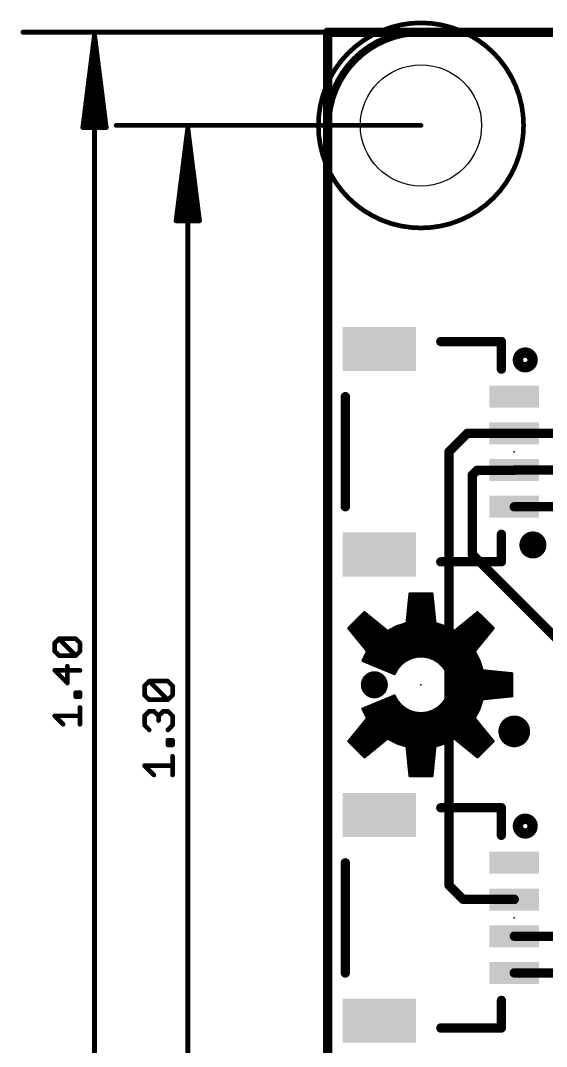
# Model space of a CAD drawing. Extents: x -32 to 75, y -23 to 37.
# Drawn here: x -8.37 to 5.96, y 7.93 to 35.88 of the extents above; entities that cross this region are included whole.
import ezdxf

# ---------------------------------------------------------------- set-up
doc = ezdxf.new("R2010")
doc.units = 0
for name, color, linetype in [('1', 12, 'CONTINUOUS'), ('16', 132, 'CONTINUOUS'), ('18', 110, 'CONTINUOUS'), ('20', 53, 'CONTINUOUS'), ('21', 41, 'CONTINUOUS'), ('22', 40, 'CONTINUOUS'), ('23', 53, 'CONTINUOUS'), ('24', 53, 'CONTINUOUS'), ('39', 12, 'CONTINUOUS'), ('47', 253, 'CONTINUOUS')]:
    doc.layers.add(name, color=color, linetype=linetype)

# ---------------------------------------------------------------- blocks, each defined once
blk = doc.blocks.new('RECT')
blk.add_solid([(-0.5, -0.5), (0.5, -0.5), (-0.5, 0.5), (0.5, 0.5)])
blk = doc.blocks.new('ROUNDV')
at = {"const_width": 0.5}
blk.add_lwpolyline([(0, -0.25, 1), (0, 0.25, 1), (0, -0.25)], format="xyb", dxfattribs=at)

msp = doc.modelspace()

# ---------------------------------------------------------------- linework, layer by layer
at = {"layer": '1', "const_width": 0.254}
for points in [[(0, 35.56), (0, 0)], [(43.18, 35.56), (0, 35.56)], [(3.802, 24.63), (3.302, 24.13)], [(5.08, 24.63), (3.802, 24.63)], [(5.08, 24.63), (6.85, 24.63)], [(3.302, 24.13), (3.302, 12.319)], [(3.937, 23.495), (4.064, 23.622)], [(3.937, 21.336), (3.937, 23.495)], [(4.064, 23.622), (5.072, 23.622)], [(5.072, 23.622), (5.08, 23.63)], [(5.08, 23.63), (7.37, 23.63)], [(5.08, 22.63), (6.58, 22.63)], [(6.604, 18.669), (3.937, 21.336)], [(3.302, 12.319), (3.683, 11.938)], [(3.683, 11.938), (5.072, 11.938)], [(5.08, 10.93), (6.231, 10.93)], [(6.755, 9.93), (5.08, 9.93)]]:
    msp.add_lwpolyline(points, dxfattribs=at)
at = {"layer": '1'}
for points, const_width in [([(0.0635, 35.56, 1), (-0.0635, 35.56)], 0.127), ([(0, 35.6235, 1), (0, 35.4965)], 0.127), ([(3.802, 24.6935, 1), (3.802, 24.5665)], 0.127), ([(3.8469, 24.5851, 1), (3.7571, 24.6749)], 0.127), ([(5.08, 24.6935, 1), (5.08, 24.5665)], 0.127), ([(5.08, 24.5665, 1), (5.08, 24.6935)], 0.127), ([(3.3655, 24.13, 1), (3.2385, 24.13)], 0.127), ([(3.2571, 24.1749, 1), (3.3469, 24.0851)], 0.127), ([(4.0005, 23.495, 1), (3.8735, 23.495)], 0.127), ([(3.8921, 23.5399, 1), (3.9819, 23.4501)], 0.127), ([(4.064, 23.6855, 1), (4.064, 23.5585)], 0.127), ([(4.1089, 23.5771, 1), (4.0191, 23.6669)], 0.127), ([(5.0271, 23.6669, 1), (5.1169, 23.5771)], 0.127), ([(5.08, 23.6935, 1), (5.08, 23.5665)], 0.127), ([(5.1249, 23.5851, 1), (5.0351, 23.6749)], 0.127), ([(5.072, 23.5585, 1), (5.072, 23.6855)], 0.127), ([(5.08, 22.6935, 1), (5.08, 22.5665)], 0.127), ([(3.9819, 21.3809, 1), (3.8921, 21.2911)], 0.127), ([(3.8735, 21.336, 1), (4.0005, 21.336)], 0.127), ([(3.3469, 12.3639, 1), (3.2571, 12.2741)], 0.127), ([(3.2385, 12.319, 1), (3.3655, 12.319)], 0.127), ([(3.683, 12.0015, 1), (3.683, 11.8745)], 0.127), ([(3.6381, 11.8931, 1), (3.7279, 11.9829)], 0.127), ([(5.08, 11.93, 0.4142), (5.072, 11.938)], 0.254), ([(5.072, 12.0015, 1), (5.072, 11.8745)], 0.127), ([(5.072, 11.8745, 1), (5.072, 12.0015)], 0.127), ([(5.0165, 11.93, 1), (5.1435, 11.93)], 0.127), ([(5.08, 10.9935, 1), (5.08, 10.8665)], 0.127), ([(5.08, 9.9935, 1), (5.08, 9.8665)], 0.127)]:
    msp.add_lwpolyline(points, format="xyb", dxfattribs=dict(at, const_width=const_width))
at = {"layer": '16', "const_width": 0.254}
for points in [[(0, 35.56), (0, 0)], [(43.18, 35.56), (0, 35.56)]]:
    msp.add_lwpolyline(points, dxfattribs=at)
at = {"layer": '16', "const_width": 0.127}
for points in [[(0.0635, 35.56, 1), (-0.0635, 35.56)], [(0, 35.6235, 1), (0, 35.4965)]]:
    msp.add_lwpolyline(points, format="xyb", dxfattribs=at)
at = {"layer": '20'}
for points, const_width in [([(2.54, 35.56, 0.4142), (0, 33.02)], 0.2032), ([(2.54, 35.6108, 1), (2.54, 35.5092)], 0.1016), ([(2.54, 35.5092, 1), (2.54, 35.6108)], 0.1016), ([(0.0508, 33.02, 1), (-0.0508, 33.02)], 0.1016), ([(-0.0508, 33.02, 1), (0.0508, 33.02)], 0.1016)]:
    msp.add_lwpolyline(points, format="xyb", dxfattribs=dict(at, const_width=const_width))
at = {"layer": '20', "const_width": 0.2032}
for points in [[(2.54, 35.56), (40.64, 35.56)], [(0, 2.54), (0, 33.02)]]:
    msp.add_lwpolyline(points, dxfattribs=at)
at = {"layer": '20'}
msp.add_circle((2.54, 33.02), 1.651, dxfattribs=at)
at = {"layer": '21', "const_width": 0.254}
for points in [[(3.08, 27.13), (4.73, 27.13)], [(4.73, 27.13), (4.73, 26.38)], [(0.48, 25.63), (0.48, 22.63)], [(4.73, 21.88), (4.73, 21.13)], [(4.73, 21.13), (3.08, 21.13)], [(3.08, 14.43), (4.73, 14.43)], [(4.73, 14.43), (4.73, 13.68)], [(0.48, 12.93), (0.48, 9.93)], [(4.73, 9.18), (4.73, 8.43)], [(4.73, 8.43), (3.08, 8.43)]]:
    msp.add_lwpolyline(points, dxfattribs=at)
at = {"layer": '21'}
for points, const_width in [([(3.08, 27.1935, 1), (3.08, 27.0665)], 0.127), ([(4.7935, 27.13, 1), (4.6665, 27.13)], 0.127), ([(4.73, 27.0665, 1), (4.73, 27.1935)], 0.127), ([(5.38, 26.4886, 1), (5.38, 26.7714, 1), (5.38, 26.4886)], 0.4), ([(4.6665, 26.38, 1), (4.7935, 26.38)], 0.127), ([(0.5435, 25.63, 1), (0.4165, 25.63)], 0.127), ([(0.4165, 22.63, 1), (0.5435, 22.63)], 0.127), ([(4.7935, 21.88, 1), (4.6665, 21.88)], 0.127), ([(3.08, 21.1935, 1), (3.08, 21.0665)], 0.127), ([(4.73, 21.0665, 1), (4.73, 21.1935)], 0.127), ([(4.6665, 21.13, 1), (4.7935, 21.13)], 0.127), ([(3.08, 14.4935, 1), (3.08, 14.3665)], 0.127), ([(4.7935, 14.43, 1), (4.6665, 14.43)], 0.127), ([(4.73, 14.3665, 1), (4.73, 14.4935)], 0.127), ([(5.38, 13.7886, 1), (5.38, 14.0714, 1), (5.38, 13.7886)], 0.4), ([(4.6665, 13.68, 1), (4.7935, 13.68)], 0.127), ([(0.5435, 12.93, 1), (0.4165, 12.93)], 0.127), ([(0.4165, 9.93, 1), (0.5435, 9.93)], 0.127), ([(4.7935, 9.18, 1), (4.6665, 9.18)], 0.127), ([(3.08, 8.4935, 1), (3.08, 8.3665)], 0.127), ([(4.6665, 8.43, 1), (4.7935, 8.43)], 0.127), ([(4.73, 8.3665, 1), (4.73, 8.4935)], 0.127)]:
    msp.add_lwpolyline(points, format="xyb", dxfattribs=dict(at, const_width=const_width))
at = {"layer": '22', "const_width": 0.0762}
for points in [[(2.1534, 19.4547), (2.2353, 20.2614)], [(2.2206, 20.1168), (2.8594, 20.1168)], [(2.2284, 20.193), (2.8516, 20.193)], [(2.2353, 20.2614), (2.8447, 20.2614)], [(2.8447, 20.2614), (2.9266, 19.4547)], [(2.1897, 19.812), (2.8903, 19.812)], [(2.1974, 19.8882), (2.8826, 19.8882)], [(2.2051, 19.9644), (2.8749, 19.9644)], [(2.2129, 20.0406), (2.8671, 20.0406)], [(0.57, 19.3192), (1.0008, 19.75)], [(0.8342, 19.5834), (1.2051, 19.5834)], [(0.9104, 19.6596), (1.1117, 19.6596)], [(0.9866, 19.7358), (1.0182, 19.7358)], [(1.0008, 19.75), (1.6292, 19.2376)], [(2.1665, 19.5834), (2.9135, 19.5834)], [(2.1742, 19.6596), (2.9058, 19.6596)], [(2.1819, 19.7358), (2.8981, 19.7358)], [(3.4508, 19.2376), (4.0792, 19.75)], [(3.8749, 19.5834), (4.2458, 19.5834)], [(3.9683, 19.6596), (4.1696, 19.6596)], [(4.0618, 19.7358), (4.0934, 19.7358)], [(4.0792, 19.75), (4.51, 19.3192)], [(1.0824, 18.6908), (0.57, 19.3192)], [(0.6031, 19.2786), (1.5789, 19.2786)], [(0.6056, 19.3548), (1.4855, 19.3548)], [(0.6818, 19.431), (1.392, 19.431)], [(0.758, 19.5072), (1.2986, 19.5072)], [(1.6292, 19.2376), (1.8823, 19.3679)], [(1.7088, 19.2786), (3.3712, 19.2786)], [(1.8568, 19.3548), (3.2232, 19.3548)], [(1.8823, 19.3679), (2.1534, 19.4547)], [(2.0793, 19.431), (3.0007, 19.431)], [(2.1587, 19.5072), (2.9213, 19.5072)], [(2.9266, 19.4547), (3.1977, 19.3679)], [(3.1977, 19.3679), (3.4508, 19.2376)], [(3.5011, 19.2786), (4.4769, 19.2786)], [(3.5945, 19.3548), (4.4744, 19.3548)], [(3.688, 19.431), (4.3982, 19.431)], [(3.7814, 19.5072), (4.322, 19.5072)], [(4.51, 19.3192), (3.9976, 18.6908)], [(0.6652, 19.2024), (4.4148, 19.2024)], [(0.7274, 19.1262), (4.3526, 19.1262)], [(0.7895, 19.05), (4.2905, 19.05)], [(0.8516, 18.9738), (4.2284, 18.9738)], [(0.9138, 18.8976), (4.1662, 18.8976)], [(0.952, 18.4378), (1.0824, 18.6908)], [(0.9759, 18.8214), (4.1041, 18.8214)], [(1.038, 18.7452), (4.042, 18.7452)], [(3.9976, 18.6908), (4.1279, 18.4377)], [(1.8182, 18.079), (0.952, 18.4378)], [(0.9533, 18.4404), (2.1229, 18.4404)], [(0.9926, 18.5166), (2.2842, 18.5166)], [(1.0319, 18.5928), (4.0481, 18.5928)], [(1.0712, 18.669), (4.0088, 18.669)], [(2.1244, 18.4415), (1.998, 18.3427)], [(2.2682, 18.5125), (2.1244, 18.4415)], [(2.4236, 18.5525), (2.2682, 18.5125)], [(2.5838, 18.56), (2.4236, 18.5525)], [(2.7422, 18.5346), (2.5838, 18.56)], [(2.8921, 18.4774), (2.7422, 18.5346)], [(2.7895, 18.5166), (4.0873, 18.5166)], [(3.0271, 18.3908), (2.8921, 18.4774)], [(2.9498, 18.4404), (4.1265, 18.4404)], [(4.1279, 18.4377), (4.2147, 18.1666)], [(1.1297, 18.3642), (2.0255, 18.3642)], [(1.3136, 18.288), (1.9518, 18.288)], [(1.4976, 18.2118), (1.89, 18.2118)], [(1.6816, 18.1356), (1.8488, 18.1356)], [(1.8945, 18.2201), (1.8182, 18.079)], [(1.998, 18.3427), (1.8945, 18.2201)], [(3.1416, 18.2784), (3.0271, 18.3908)], [(3.0542, 18.3642), (4.1515, 18.3642)], [(3.1319, 18.288), (4.1758, 18.288)], [(3.2308, 18.145), (3.1416, 18.2784)], [(3.1862, 18.2118), (4.2002, 18.2118)], [(3.2908, 17.9963), (3.2308, 18.145)], [(3.2346, 18.1356), (4.52, 18.1356)], [(4.2147, 18.1666), (5.0214, 18.0847)], [(3.2653, 18.0594), (5.0214, 18.0594)], [(3.3191, 17.8384), (3.2908, 17.9963)], [(3.2931, 17.9832), (5.0214, 17.9832)], [(3.3068, 17.907), (5.0214, 17.907)], [(5.0214, 18.0847), (5.0214, 17.4753)], [(3.2774, 17.5219), (3.3146, 17.678)], [(3.2966, 17.6022), (5.0214, 17.6022)], [(3.3146, 17.678), (3.3191, 17.8384)], [(3.3146, 17.6784), (5.0214, 17.6784)], [(3.3167, 17.7546), (5.0214, 17.7546)], [(3.3189, 17.8308), (5.0214, 17.8308)], [(0.952, 17.1222), (1.8182, 17.481)], [(1.375, 17.2974), (1.9302, 17.2974)], [(1.5589, 17.3736), (1.8756, 17.3736)], [(1.7429, 17.4498), (1.8349, 17.4498)], [(1.8182, 17.481), (1.8904, 17.3459)], [(1.8904, 17.3459), (1.9875, 17.2275)], [(3.1127, 17.2486), (3.2092, 17.3768)], [(3.1495, 17.2974), (4.184, 17.2974)], [(3.2068, 17.3736), (4.2084, 17.3736)], [(3.2092, 17.3768), (3.2774, 17.5219)], [(3.2435, 17.4498), (4.7702, 17.4498)], [(3.2784, 17.526), (5.0214, 17.526)], [(4.2147, 17.3934), (4.1279, 17.1223)], [(5.0214, 17.4753), (4.2147, 17.3934)], [(1.0824, 16.8692), (0.952, 17.1222)], [(0.9795, 17.0688), (2.2211, 17.0688)], [(1.007, 17.145), (2.0881, 17.145)], [(1.191, 17.2212), (1.9953, 17.2212)], [(1.9875, 17.2275), (2.1059, 17.1304)], [(2.1059, 17.1304), (2.241, 17.0582)], [(2.241, 17.0582), (2.3876, 17.0137)], [(2.3876, 17.0137), (2.54, 16.9987)], [(2.54, 16.9987), (2.6996, 17.0152)], [(2.6996, 17.0152), (2.8524, 17.0639)], [(2.8524, 17.0639), (2.9921, 17.1428)], [(2.8611, 17.0688), (4.1004, 17.0688)], [(2.9921, 17.1428), (3.1127, 17.2486)], [(2.9946, 17.145), (4.1352, 17.145)], [(3.0815, 17.2212), (4.1596, 17.2212)], [(4.1279, 17.1223), (3.9976, 16.8692)], [(0.57, 16.2408), (1.0824, 16.8692)], [(0.9966, 16.764), (4.0834, 16.764)], [(1.0188, 16.9926), (4.0612, 16.9926)], [(1.0581, 16.9164), (4.0219, 16.9164)], [(1.0588, 16.8402), (4.0212, 16.8402)], [(3.9976, 16.8692), (4.51, 16.2408)], [(0.7481, 16.4592), (4.3319, 16.4592)], [(0.8102, 16.5354), (4.2698, 16.5354)], [(0.8724, 16.6116), (4.2076, 16.6116)], [(0.9345, 16.6878), (4.1455, 16.6878)], [(1.0008, 15.81), (0.57, 16.2408)], [(0.5802, 16.2306), (1.5166, 16.2306)], [(0.6238, 16.3068), (1.6101, 16.3068)], [(0.686, 16.383), (4.394, 16.383)], [(1.6292, 16.3224), (1.0008, 15.81)], [(1.8823, 16.1921), (1.6292, 16.3224)], [(1.6595, 16.3068), (3.4205, 16.3068)], [(1.8075, 16.2306), (3.2725, 16.2306)], [(2.1534, 16.1053), (1.8823, 16.1921)], [(3.1977, 16.1921), (2.9266, 16.1053)], [(3.4508, 16.3224), (3.1977, 16.1921)], [(4.0792, 15.81), (3.4508, 16.3224)], [(3.4699, 16.3068), (4.4562, 16.3068)], [(3.5634, 16.2306), (4.4998, 16.2306)], [(4.51, 16.2408), (4.0792, 15.81)], [(0.6564, 16.1544), (1.4232, 16.1544)], [(0.7326, 16.0782), (1.3297, 16.0782)], [(0.8088, 16.002), (1.2363, 16.002)], [(0.885, 15.9258), (1.1428, 15.9258)], [(2, 16.1544), (3.08, 16.1544)], [(2.2353, 15.2986), (2.1534, 16.1053)], [(2.1562, 16.0782), (2.9239, 16.0782)], [(2.1639, 16.002), (2.9161, 16.002)], [(2.1716, 15.9258), (2.9084, 15.9258)], [(2.9266, 16.1053), (2.8447, 15.2986)], [(3.6568, 16.1544), (4.4236, 16.1544)], [(3.7503, 16.0782), (4.3474, 16.0782)], [(3.8437, 16.002), (4.2712, 16.002)], [(3.9372, 15.9258), (4.195, 15.9258)], [(0.9612, 15.8496), (1.0494, 15.8496)], [(2.1794, 15.8496), (2.9006, 15.8496)], [(2.1871, 15.7734), (2.8929, 15.7734)], [(2.1948, 15.6972), (2.8852, 15.6972)], [(2.2026, 15.621), (2.8774, 15.621)], [(4.0306, 15.8496), (4.1188, 15.8496)], [(2.2103, 15.5448), (2.8697, 15.5448)], [(2.218, 15.4686), (2.862, 15.4686)], [(2.2258, 15.3924), (2.8542, 15.3924)], [(2.2335, 15.3162), (2.8465, 15.3162)], [(2.8447, 15.2986), (2.2353, 15.2986)]]:
    msp.add_lwpolyline(points, dxfattribs=at)
at = {"layer": '22', "const_width": 0.0381}
for points in [[(2.2206, 20.1359, 1), (2.2206, 20.0978)], [(2.2284, 20.2121, 1), (2.2284, 20.174)], [(2.2543, 20.2595, 1), (2.2163, 20.2633)], [(2.2353, 20.2805, 1), (2.2353, 20.2424)], [(2.8637, 20.2633, 1), (2.8257, 20.2595)], [(2.8447, 20.2424, 1), (2.8447, 20.2805)], [(2.8516, 20.174, 1), (2.8516, 20.2121)], [(2.8594, 20.0978, 1), (2.8594, 20.1359)], [(2.1897, 19.8311, 1), (2.1897, 19.793)], [(2.1974, 19.9073, 1), (2.1974, 19.8692)], [(2.2051, 19.9835, 1), (2.2051, 19.9454)], [(2.2129, 20.0597, 1), (2.2129, 20.0216)], [(2.8671, 20.0216, 1), (2.8671, 20.0597)], [(2.8749, 19.9454, 1), (2.8749, 19.9835)], [(2.8826, 19.8692, 1), (2.8826, 19.9073)], [(2.8903, 19.793, 1), (2.8903, 19.8311)], [(0.8342, 19.6025, 1), (0.8342, 19.5644)], [(0.9104, 19.6787, 1), (0.9104, 19.6406)], [(0.9866, 19.7549, 1), (0.9866, 19.7168)], [(1.0128, 19.7648, 1), (0.9888, 19.7352)], [(1.0143, 19.7365, 1), (0.9873, 19.7635)], [(1.0182, 19.7168, 1), (1.0182, 19.7549)], [(1.1117, 19.6406, 1), (1.1117, 19.6787)], [(1.2051, 19.5644, 1), (1.2051, 19.6025)], [(2.1665, 19.6025, 1), (2.1665, 19.5644)], [(2.1742, 19.6787, 1), (2.1742, 19.6406)], [(2.1819, 19.7549, 1), (2.1819, 19.7168)], [(2.8981, 19.7168, 1), (2.8981, 19.7549)], [(2.9058, 19.6406, 1), (2.9058, 19.6787)], [(2.9135, 19.5644, 1), (2.9135, 19.6025)], [(3.8749, 19.6025, 1), (3.8749, 19.5644)], [(3.9683, 19.6787, 1), (3.9683, 19.6406)], [(4.0618, 19.7549, 1), (4.0618, 19.7168)], [(4.0927, 19.7635, 1), (4.0657, 19.7365)], [(4.0912, 19.7352, 1), (4.0672, 19.7648)], [(4.0934, 19.7168, 1), (4.0934, 19.7549)], [(4.1696, 19.6406, 1), (4.1696, 19.6787)], [(4.2458, 19.5644, 1), (4.2458, 19.6025)], [(0.5848, 19.3312, 1), (0.5552, 19.3072)], [(0.5565, 19.3327, 1), (0.5835, 19.3057)], [(0.6031, 19.2977, 1), (0.6031, 19.2596)], [(0.6056, 19.3739, 1), (0.6056, 19.3358)], [(0.6818, 19.4501, 1), (0.6818, 19.412)], [(0.758, 19.5263, 1), (0.758, 19.4882)], [(1.2986, 19.4882, 1), (1.2986, 19.5263)], [(1.392, 19.412, 1), (1.392, 19.4501)], [(1.4855, 19.3358, 1), (1.4855, 19.3739)], [(1.5789, 19.2596, 1), (1.5789, 19.2977)], [(1.7088, 19.2977, 1), (1.7088, 19.2596)], [(1.8568, 19.3739, 1), (1.8568, 19.3358)], [(1.8765, 19.3861, 1), (1.8881, 19.3498)], [(1.891, 19.351, 1), (1.8736, 19.3849)], [(2.0793, 19.4501, 1), (2.0793, 19.412)], [(2.1344, 19.4566, 1), (2.1724, 19.4528)], [(2.1587, 19.5263, 1), (2.1587, 19.4882)], [(2.1592, 19.4366, 1), (2.1476, 19.4728)], [(2.9324, 19.4728, 1), (2.9208, 19.4366)], [(2.9076, 19.4528, 1), (2.9456, 19.4566)], [(2.9213, 19.4882, 1), (2.9213, 19.5263)], [(3.0007, 19.412, 1), (3.0007, 19.4501)], [(3.2064, 19.3849, 1), (3.189, 19.351)], [(3.1919, 19.3498, 1), (3.2035, 19.3861)], [(3.2232, 19.3358, 1), (3.2232, 19.3739)], [(3.3712, 19.2596, 1), (3.3712, 19.2977)], [(3.5011, 19.2977, 1), (3.5011, 19.2596)], [(3.5945, 19.3739, 1), (3.5945, 19.3358)], [(3.688, 19.4501, 1), (3.688, 19.412)], [(3.7814, 19.5263, 1), (3.7814, 19.4882)], [(4.322, 19.4882, 1), (4.322, 19.5263)], [(4.3982, 19.412, 1), (4.3982, 19.4501)], [(4.4744, 19.3358, 1), (4.4744, 19.3739)], [(4.4769, 19.2596, 1), (4.4769, 19.2977)], [(4.5248, 19.3072, 1), (4.4952, 19.3312)], [(4.4965, 19.3057, 1), (4.5235, 19.3327)], [(0.6652, 19.2215, 1), (0.6652, 19.1834)], [(0.7274, 19.1453, 1), (0.7274, 19.1072)], [(0.7895, 19.0691, 1), (0.7895, 19.031)], [(0.8516, 18.9929, 1), (0.8516, 18.9548)], [(1.6205, 19.2545, 1), (1.6379, 19.2207)], [(1.6172, 19.2228, 1), (1.6412, 19.2524)], [(3.4388, 19.2524, 1), (3.4628, 19.2228)], [(3.4421, 19.2207, 1), (3.4595, 19.2545)], [(4.2284, 18.9548, 1), (4.2284, 18.9929)], [(4.2905, 19.031, 1), (4.2905, 19.0691)], [(4.3526, 19.1072, 1), (4.3526, 19.1453)], [(4.4148, 19.1834, 1), (4.4148, 19.2215)], [(0.9138, 18.9167, 1), (0.9138, 18.8786)], [(0.9759, 18.8405, 1), (0.9759, 18.8024)], [(1.038, 18.7643, 1), (1.038, 18.7262)], [(1.0993, 18.6821, 1), (1.0655, 18.6995)], [(4.0145, 18.6995, 1), (3.9807, 18.6821)], [(4.042, 18.7262, 1), (4.042, 18.7643)], [(4.1041, 18.8024, 1), (4.1041, 18.8405)], [(4.1662, 18.8786, 1), (4.1662, 18.9167)], [(0.9593, 18.4554, 1), (0.9447, 18.4202)], [(0.9351, 18.4465, 1), (0.9689, 18.4291)], [(0.9533, 18.4595, 1), (0.9533, 18.4214)], [(0.9926, 18.5357, 1), (0.9926, 18.4976)], [(1.0319, 18.6119, 1), (1.0319, 18.5738)], [(1.0712, 18.6881, 1), (1.0712, 18.65)], [(1.0676, 18.6788, 1), (1.0972, 18.7028)], [(2.1159, 18.4586, 1), (2.1328, 18.4244)], [(2.1361, 18.4265, 1), (2.1126, 18.4565)], [(2.1229, 18.4214, 1), (2.1229, 18.4595)], [(2.2635, 18.5309, 1), (2.273, 18.494)], [(2.2767, 18.4954, 1), (2.2598, 18.5296)], [(2.2842, 18.4976, 1), (2.2842, 18.5357)], [(2.4227, 18.5716, 1), (2.4245, 18.5335)], [(2.4283, 18.5341, 1), (2.4188, 18.571)], [(2.5868, 18.5788, 1), (2.5808, 18.5412)], [(2.5847, 18.541, 1), (2.5829, 18.5791)], [(2.749, 18.5524, 1), (2.7354, 18.5168)], [(2.7392, 18.5158, 1), (2.7452, 18.5535)], [(2.7895, 18.5357, 1), (2.7895, 18.4976)], [(2.9024, 18.4935, 1), (2.8818, 18.4614)], [(2.8853, 18.4596, 1), (2.8989, 18.4952)], [(2.9498, 18.4595, 1), (2.9498, 18.4214)], [(3.9828, 18.7028, 1), (4.0124, 18.6788)], [(4.0088, 18.65, 1), (4.0088, 18.6881)], [(4.0481, 18.5738, 1), (4.0481, 18.6119)], [(4.0873, 18.4976, 1), (4.0873, 18.5357)], [(4.1461, 18.4435, 1), (4.1098, 18.4319)], [(4.111, 18.429, 1), (4.1449, 18.4464)], [(4.1265, 18.4214, 1), (4.1265, 18.4595)], [(1.1297, 18.3833, 1), (1.1297, 18.3452)], [(1.3136, 18.3071, 1), (1.3136, 18.269)], [(1.4976, 18.2309, 1), (1.4976, 18.1928)], [(1.6816, 18.1547, 1), (1.6816, 18.1166)], [(1.8488, 18.1166, 1), (1.8488, 18.1547)], [(1.8799, 18.2324, 1), (1.909, 18.2078)], [(1.9112, 18.2111, 1), (1.8777, 18.2292)], [(1.89, 18.1928, 1), (1.89, 18.2309)], [(1.9518, 18.269, 1), (1.9518, 18.3071)], [(1.9863, 18.3577, 1), (2.0097, 18.3277)], [(2.0126, 18.3304, 1), (1.9834, 18.355)], [(2.0255, 18.3452, 1), (2.0255, 18.3833)], [(3.0405, 18.4044, 1), (3.0138, 18.3772)], [(3.0169, 18.3748, 1), (3.0374, 18.4068)], [(3.0542, 18.3833, 1), (3.0542, 18.3452)], [(3.1319, 18.3071, 1), (3.1319, 18.269)], [(3.1575, 18.289, 1), (3.1258, 18.2678)], [(3.1283, 18.2648, 1), (3.155, 18.292)], [(3.1862, 18.2309, 1), (3.1862, 18.1928)], [(3.2484, 18.1522, 1), (3.2131, 18.1379)], [(3.2149, 18.1345, 1), (3.2466, 18.1556)], [(3.2346, 18.1547, 1), (3.2346, 18.1166)], [(4.1515, 18.3452, 1), (4.1515, 18.3833)], [(4.1758, 18.269, 1), (4.1758, 18.3071)], [(4.2166, 18.1856, 1), (4.2128, 18.1476)], [(4.1966, 18.1608, 1), (4.2328, 18.1724)], [(4.2002, 18.1928, 1), (4.2002, 18.2309)], [(4.52, 18.1166, 1), (4.52, 18.1547)], [(1.8014, 18.0881, 1), (1.835, 18.0699)], [(1.8109, 18.0614, 1), (1.8255, 18.0966)], [(3.2653, 18.0785, 1), (3.2653, 18.0404)], [(3.3095, 17.9996, 1), (3.272, 17.9929)], [(3.2731, 17.9891, 1), (3.3084, 18.0034)], [(3.2931, 18.0023, 1), (3.2931, 17.9642)], [(3.3068, 17.9261, 1), (3.3068, 17.888)], [(5.0404, 18.0847, 1), (5.0023, 18.0847)], [(5.0195, 18.0657, 1), (5.0233, 18.1037)], [(5.0214, 18.0404, 1), (5.0214, 18.0785)], [(5.0214, 17.9642, 1), (5.0214, 18.0023)], [(5.0214, 17.888, 1), (5.0214, 17.9261)], [(3.2966, 17.6212, 1), (3.2966, 17.5831)], [(3.3146, 17.6974, 1), (3.3146, 17.6593)], [(3.2956, 17.6785, 1), (3.3336, 17.6775)], [(3.3331, 17.6736, 1), (3.2961, 17.6824)], [(3.3167, 17.7736, 1), (3.3167, 17.7355)], [(3.3189, 17.8498, 1), (3.3189, 17.8117)], [(3.3381, 17.8378, 1), (3.3001, 17.8389)], [(3.3003, 17.835, 1), (3.3379, 17.8417)], [(5.0214, 17.8117, 1), (5.0214, 17.8498)], [(5.0214, 17.7355, 1), (5.0214, 17.7736)], [(5.0214, 17.6593, 1), (5.0214, 17.6974)], [(5.0214, 17.5831, 1), (5.0214, 17.6212)], [(1.375, 17.3164, 1), (1.375, 17.2783)], [(1.5589, 17.3926, 1), (1.5589, 17.3545)], [(1.7429, 17.4688, 1), (1.7429, 17.4307)], [(1.835, 17.49, 1), (1.8014, 17.472)], [(1.8255, 17.4634, 1), (1.8109, 17.4986)], [(1.8349, 17.4307, 1), (1.8349, 17.4688)], [(1.9051, 17.358, 1), (1.8757, 17.3338)], [(1.8736, 17.3369, 1), (1.9072, 17.3549)], [(1.8756, 17.3545, 1), (1.8756, 17.3926)], [(1.9302, 17.2783, 1), (1.9302, 17.3164)], [(3.1495, 17.3164, 1), (3.1495, 17.2783)], [(3.2068, 17.3926, 1), (3.2068, 17.3545)], [(3.1919, 17.3849, 1), (3.2264, 17.3686)], [(3.2244, 17.3653, 1), (3.194, 17.3882)], [(3.2435, 17.4688, 1), (3.2435, 17.4307)], [(3.2589, 17.5263, 1), (3.296, 17.5175)], [(3.2784, 17.545, 1), (3.2784, 17.5069)], [(3.2947, 17.5138, 1), (3.2602, 17.53)], [(4.184, 17.2783, 1), (4.184, 17.3164)], [(4.2128, 17.4124, 1), (4.2166, 17.3744)], [(4.2328, 17.3876, 1), (4.1966, 17.3992)], [(4.2084, 17.3545, 1), (4.2084, 17.3926)], [(4.7702, 17.4307, 1), (4.7702, 17.4688)], [(5.0023, 17.4753, 1), (5.0404, 17.4753)], [(5.0233, 17.4563, 1), (5.0195, 17.4943)], [(5.0214, 17.5069, 1), (5.0214, 17.545)], [(0.9689, 17.1309, 1), (0.9351, 17.1135)], [(0.9447, 17.1398, 1), (0.9593, 17.1046)], [(0.9795, 17.0878, 1), (0.9795, 17.0497)], [(1.007, 17.164, 1), (1.007, 17.1259)], [(1.191, 17.2402, 1), (1.191, 17.2021)], [(1.9996, 17.2423, 1), (1.9755, 17.2128)], [(1.9728, 17.2154, 1), (2.0023, 17.2396)], [(1.9953, 17.2021, 1), (1.9953, 17.2402)], [(2.1149, 17.1472, 1), (2.097, 17.1136)], [(2.0881, 17.1259, 1), (2.0881, 17.164)], [(2.0939, 17.1156, 1), (2.118, 17.1451)], [(2.2211, 17.0497, 1), (2.2211, 17.0878)], [(2.2465, 17.0764, 1), (2.2355, 17.0399)], [(2.232, 17.0414, 1), (2.25, 17.075)], [(2.3894, 17.0327, 1), (2.3857, 16.9947)], [(2.382, 16.9955, 1), (2.3931, 17.0319)], [(2.6938, 17.0333, 1), (2.7054, 16.997)], [(2.7015, 16.9962, 1), (2.6976, 17.0341)], [(2.8431, 17.0805, 1), (2.8618, 17.0473)], [(2.8611, 17.0878, 1), (2.8611, 17.0497)], [(2.8582, 17.0457, 1), (2.8466, 17.082)], [(2.9795, 17.1571, 1), (3.0047, 17.1285)], [(2.9946, 17.164, 1), (2.9946, 17.1259)], [(3.0015, 17.1262, 1), (2.9827, 17.1594)], [(3.0815, 17.2402, 1), (3.0815, 17.2021)], [(3.0975, 17.26, 1), (3.1279, 17.2371)], [(3.1253, 17.2342, 1), (3.1002, 17.2629)], [(4.1004, 17.0497, 1), (4.1004, 17.0878)], [(4.1098, 17.1281, 1), (4.1461, 17.1165)], [(4.1449, 17.1136, 1), (4.111, 17.131)], [(4.1352, 17.1259, 1), (4.1352, 17.164)], [(4.1596, 17.2021, 1), (4.1596, 17.2402)], [(0.9966, 16.783, 1), (0.9966, 16.7449)], [(1.0188, 17.0116, 1), (1.0188, 16.9735)], [(1.0581, 16.9354, 1), (1.0581, 16.8973)], [(1.0588, 16.8592, 1), (1.0588, 16.8211)], [(1.0655, 16.8605, 1), (1.0993, 16.8779)], [(1.0972, 16.8572, 1), (1.0676, 16.8812)], [(2.538, 17.0176, 1), (2.542, 16.9798)], [(2.5381, 16.9797, 1), (2.5419, 17.0177)], [(4.0124, 16.8812, 1), (3.9828, 16.8572)], [(3.9807, 16.8779, 1), (4.0145, 16.8605)], [(4.0212, 16.8211, 1), (4.0212, 16.8592)], [(4.0219, 16.8973, 1), (4.0219, 16.9354)], [(4.0612, 16.9735, 1), (4.0612, 17.0116)], [(4.0834, 16.7449, 1), (4.0834, 16.783)], [(0.7481, 16.4782, 1), (0.7481, 16.4401)], [(0.8102, 16.5544, 1), (0.8102, 16.5163)], [(0.8724, 16.6306, 1), (0.8724, 16.5925)], [(0.9345, 16.7068, 1), (0.9345, 16.6687)], [(4.1455, 16.6687, 1), (4.1455, 16.7068)], [(4.2076, 16.5925, 1), (4.2076, 16.6306)], [(4.2698, 16.5163, 1), (4.2698, 16.5544)], [(4.3319, 16.4401, 1), (4.3319, 16.4782)], [(0.5835, 16.2543, 1), (0.5565, 16.2273)], [(0.5552, 16.2528, 1), (0.5848, 16.2288)], [(0.5802, 16.2496, 1), (0.5802, 16.2115)], [(0.6238, 16.3258, 1), (0.6238, 16.2877)], [(0.686, 16.402, 1), (0.686, 16.3639)], [(1.5166, 16.2115, 1), (1.5166, 16.2496)], [(1.6379, 16.3393, 1), (1.6205, 16.3055)], [(1.6101, 16.2877, 1), (1.6101, 16.3258)], [(1.6412, 16.3076, 1), (1.6172, 16.3372)], [(1.6595, 16.3258, 1), (1.6595, 16.2877)], [(1.8075, 16.2496, 1), (1.8075, 16.2115)], [(1.8881, 16.2102, 1), (1.8765, 16.1739)], [(1.8736, 16.1751, 1), (1.891, 16.209)], [(3.189, 16.209, 1), (3.2064, 16.1751)], [(3.2035, 16.1739, 1), (3.1919, 16.2102)], [(3.2725, 16.2115, 1), (3.2725, 16.2496)], [(3.4205, 16.2877, 1), (3.4205, 16.3258)], [(3.4628, 16.3372, 1), (3.4388, 16.3076)], [(3.4595, 16.3055, 1), (3.4421, 16.3393)], [(3.4699, 16.3258, 1), (3.4699, 16.2877)], [(3.5634, 16.2496, 1), (3.5634, 16.2115)], [(4.394, 16.3639, 1), (4.394, 16.402)], [(4.4562, 16.2877, 1), (4.4562, 16.3258)], [(4.4952, 16.2288, 1), (4.5248, 16.2528)], [(4.5235, 16.2273, 1), (4.4965, 16.2543)], [(4.4998, 16.2115, 1), (4.4998, 16.2496)], [(0.6564, 16.1735, 1), (0.6564, 16.1354)], [(0.7326, 16.0973, 1), (0.7326, 16.0592)], [(0.8088, 16.0211, 1), (0.8088, 15.983)], [(0.885, 15.9449, 1), (0.885, 15.9068)], [(1.1428, 15.9068, 1), (1.1428, 15.9449)], [(1.2363, 15.983, 1), (1.2363, 16.0211)], [(1.3297, 16.0592, 1), (1.3297, 16.0973)], [(1.4232, 16.1354, 1), (1.4232, 16.1735)], [(2, 16.1735, 1), (2, 16.1354)], [(2.1724, 16.1072, 1), (2.1344, 16.1034)], [(2.1562, 16.0973, 1), (2.1562, 16.0592)], [(2.1639, 16.0211, 1), (2.1639, 15.983)], [(2.1476, 16.0872, 1), (2.1592, 16.1234)], [(2.1716, 15.9449, 1), (2.1716, 15.9068)], [(2.9456, 16.1034, 1), (2.9076, 16.1072)], [(2.9208, 16.1234, 1), (2.9324, 16.0872)], [(2.9084, 15.9068, 1), (2.9084, 15.9449)], [(2.9161, 15.983, 1), (2.9161, 16.0211)], [(2.9239, 16.0592, 1), (2.9239, 16.0973)], [(3.08, 16.1354, 1), (3.08, 16.1735)], [(3.6568, 16.1735, 1), (3.6568, 16.1354)], [(3.7503, 16.0973, 1), (3.7503, 16.0592)], [(3.8437, 16.0211, 1), (3.8437, 15.983)], [(3.9372, 15.9449, 1), (3.9372, 15.9068)], [(4.195, 15.9068, 1), (4.195, 15.9449)], [(4.2712, 15.983, 1), (4.2712, 16.0211)], [(4.3474, 16.0592, 1), (4.3474, 16.0973)], [(4.4236, 16.1354, 1), (4.4236, 16.1735)], [(0.9612, 15.8687, 1), (0.9612, 15.8306)], [(0.9888, 15.8248, 1), (1.0128, 15.7952)], [(0.9873, 15.7965, 1), (1.0143, 15.8235)], [(1.0494, 15.8306, 1), (1.0494, 15.8687)], [(2.1794, 15.8687, 1), (2.1794, 15.8306)], [(2.1871, 15.7925, 1), (2.1871, 15.7544)], [(2.1948, 15.7163, 1), (2.1948, 15.6782)], [(2.2026, 15.6401, 1), (2.2026, 15.602)], [(2.8774, 15.602, 1), (2.8774, 15.6401)], [(2.8852, 15.6782, 1), (2.8852, 15.7163)], [(2.8929, 15.7544, 1), (2.8929, 15.7925)], [(2.9006, 15.8306, 1), (2.9006, 15.8687)], [(4.0306, 15.8687, 1), (4.0306, 15.8306)], [(4.0657, 15.8235, 1), (4.0927, 15.7965)], [(4.0672, 15.7952, 1), (4.0912, 15.8248)], [(4.1188, 15.8306, 1), (4.1188, 15.8687)], [(2.2103, 15.5639, 1), (2.2103, 15.5258)], [(2.218, 15.4877, 1), (2.218, 15.4496)], [(2.2258, 15.4115, 1), (2.2258, 15.3734)], [(2.8542, 15.3734, 1), (2.8542, 15.4115)], [(2.862, 15.4496, 1), (2.862, 15.4877)], [(2.8697, 15.5258, 1), (2.8697, 15.5639)], [(2.2335, 15.3353, 1), (2.2335, 15.2972)], [(2.2353, 15.3177, 1), (2.2353, 15.2796)], [(2.2163, 15.2967, 1), (2.2543, 15.3005)], [(2.8257, 15.3005, 1), (2.8637, 15.2967)], [(2.8447, 15.2796, 1), (2.8447, 15.3177)], [(2.8465, 15.2972, 1), (2.8465, 15.3353)]]:
    msp.add_lwpolyline(points, format="xyb", dxfattribs=at)
at = {"layer": '23'}
for p in [(2.54, 33.02), (5.08, 24.13), (5.08, 11.43)]:
    msp.add_point(p, dxfattribs=at)
at = {"layer": '24'}
msp.add_point((2.54, 17.78), dxfattribs=at)
at = {"layer": '39', "const_width": 0.127}
msp.add_lwpolyline([(2.54, 30.226, 1), (2.54, 35.814, 1), (2.54, 30.226)], format="xyb", dxfattribs=at)
at = {"layer": '47'}
for points, const_width in [([(2.54, 35.56), (-8.3, 35.56)], 0.13), ([(-6.35, 35.495), (-6.6692, 32.96)], 0.13), ([(-6.35, 35.495), (-6.61, 32.96)], 0.13), ([(-6.35, 35.495), (-6.48, 32.96)], 0.13), ([(-6.35, 0.065), (-6.35, 35.495)], 0.13), ([(-6.0308, 32.96), (-6.35, 35.495)], 0.13), ([(-6.22, 32.96), (-6.35, 35.495)], 0.13), ([(-6.09, 32.96), (-6.35, 35.495)], 0.13), ([(-6.6692, 32.96), (-6.0308, 32.96)], 0.13), ([(2.54, 33.02), (-5.76, 33.02)], 0.13), ([(-3.81, 32.955), (-4.1292, 30.42)], 0.13), ([(-3.81, 32.955), (-4.07, 30.42)], 0.13), ([(-3.81, 32.955), (-3.94, 30.42)], 0.13), ([(-3.81, 0.065), (-3.81, 32.955)], 0.13), ([(-3.4908, 30.42), (-3.81, 32.955)], 0.13), ([(-3.68, 30.42), (-3.81, 32.955)], 0.13), ([(-3.55, 30.42), (-3.81, 32.955)], 0.13), ([(-4.1292, 30.42), (-3.4908, 30.42)], 0.13), ([(-7.4331, 18.9197), (-7.3187, 19.0341)], 0.127), ([(-7.3187, 19.0341), (-6.8611, 19.0341)], 0.127), ([(-6.8611, 18.5765), (-7.3187, 19.0341)], 0.127), ([(-6.8611, 19.0341), (-6.7467, 18.9197)], 0.127), ([(-7.4331, 18.6909), (-7.4331, 18.9197)], 0.127), ([(-7.3187, 18.5765), (-7.4331, 18.6909)], 0.127), ([(-6.7467, 18.6909), (-6.8611, 18.5765)], 0.127), ([(-6.7467, 18.9197), (-6.7467, 18.6909)], 0.127), ([(-6.8611, 18.5765), (-7.3187, 18.5765)], 0.127), ([(-6.7467, 18.1713), (-7.4331, 18.1713)], 0.127), ([(-7.4331, 18.1713), (-7.0899, 17.8281)], 0.127), ([(-7.0899, 17.8281), (-7.0899, 18.2857)], 0.127), ([(-4.9884, 17.7516), (-4.8613, 17.8788)], 0.127), ([(-4.8613, 17.8788), (-4.3529, 17.8788)], 0.127), ([(-4.3529, 17.3703), (-4.8613, 17.8788)], 0.127), ([(-4.3529, 17.8788), (-4.2258, 17.7516)], 0.127), ([(-6.8611, 17.4539), (-6.8611, 17.5683)], 0.127), ([(-6.8611, 17.5683), (-6.7467, 17.5683)], 0.127), ([(-6.7467, 17.5683), (-6.7467, 17.4539)], 0.127), ([(-4.9884, 17.4974), (-4.9884, 17.7516)], 0.127), ([(-4.2258, 17.7516), (-4.2258, 17.4974)], 0.127), ([(-6.7467, 17.4539), (-6.8611, 17.4539)], 0.127), ([(-4.8613, 17.3703), (-4.9884, 17.4974)], 0.127), ([(-4.3529, 17.3703), (-4.8613, 17.3703)], 0.127), ([(-4.2258, 17.4974), (-4.3529, 17.3703)], 0.127), ([(-6.7467, 16.7055), (-6.7467, 17.163)], 0.127), ([(-4.9884, 16.9331), (-4.8613, 17.0602)], 0.127), ([(-4.8613, 17.0602), (-4.7342, 17.0602)], 0.127), ([(-4.7342, 17.0602), (-4.6071, 16.9331)], 0.127), ([(-4.6071, 16.9331), (-4.48, 17.0602)], 0.127), ([(-4.48, 17.0602), (-4.3529, 17.0602)], 0.127), ([(-4.3529, 17.0602), (-4.2258, 16.9331)], 0.127), ([(-7.2043, 16.7055), (-7.4331, 16.9342)], 0.127), ([(-7.4331, 16.9342), (-6.7467, 16.9342)], 0.127), ([(-4.9884, 16.6789), (-4.9884, 16.9331)], 0.127), ([(-4.6071, 16.9331), (-4.6071, 16.806)], 0.127), ([(-4.2258, 16.9331), (-4.2258, 16.6789)], 0.127), ([(-4.8613, 16.5517), (-4.9884, 16.6789)], 0.127), ([(-4.2258, 16.6789), (-4.3529, 16.5517)], 0.127), ([(-4.3529, 16.1425), (-4.3529, 16.2696)], 0.127), ([(-4.3529, 16.2696), (-4.2258, 16.2696)], 0.127), ([(-4.2258, 16.2696), (-4.2258, 16.1425)], 0.127), ([(-4.2258, 16.1425), (-4.3529, 16.1425)], 0.127), ([(-4.2258, 15.3239), (-4.2258, 15.8323)], 0.127), ([(-4.7342, 15.3239), (-4.9884, 15.5781)], 0.127), ([(-4.9884, 15.5781), (-4.2258, 15.5781)], 0.127)]:
    msp.add_lwpolyline(points, dxfattribs=dict(at, const_width=const_width))
for points, const_width in [([(-8.3, 35.5925, 1), (-8.3, 35.5275)], 0.065), ([(-6.3175, 35.495, 1), (-6.3825, 35.495)], 0.065), ([(-6.3178, 35.4991, 1), (-6.3822, 35.4909)], 0.065), ([(-6.3175, 35.4933, 1), (-6.3825, 35.4967)], 0.065), ([(-6.3175, 35.4967, 1), (-6.3825, 35.4933)], 0.065), ([(-6.3177, 35.4983, 1), (-6.3823, 35.4917)], 0.065), ([(-6.3177, 35.4917, 1), (-6.3823, 35.4983)], 0.065), ([(-6.3178, 35.4909, 1), (-6.3822, 35.4991)], 0.065), ([(2.54, 35.5275, 1), (2.54, 35.5925)], 0.065), ([(-6.7015, 32.9641, 1), (-6.637, 32.9559)], 0.065), ([(-6.6692, 32.9925, 1), (-6.6692, 32.9275)], 0.065), ([(-6.6423, 32.9633, 1), (-6.5777, 32.9567)], 0.065), ([(-6.5125, 32.9617, 1), (-6.4475, 32.9583)], 0.065), ([(-6.2525, 32.9583, 1), (-6.1875, 32.9617)], 0.065), ([(-6.1223, 32.9567, 1), (-6.0577, 32.9633)], 0.065), ([(-6.063, 32.9559, 1), (-5.9985, 32.9641)], 0.065), ([(-6.0308, 32.9275, 1), (-6.0308, 32.9925)], 0.065), ([(-5.76, 33.0525, 1), (-5.76, 32.9875)], 0.065), ([(-3.7775, 32.955, 1), (-3.8425, 32.955)], 0.065), ([(-3.7778, 32.9591, 1), (-3.8422, 32.9509)], 0.065), ([(-3.7775, 32.9533, 1), (-3.8425, 32.9567)], 0.065), ([(-3.7775, 32.9567, 1), (-3.8425, 32.9533)], 0.065), ([(-3.7777, 32.9583, 1), (-3.8423, 32.9517)], 0.065), ([(-3.7777, 32.9517, 1), (-3.8423, 32.9583)], 0.065), ([(-3.7778, 32.9509, 1), (-3.8422, 32.9591)], 0.065), ([(2.54, 32.9875, 1), (2.54, 33.0525)], 0.065), ([(-4.1292, 30.4525, 1), (-4.1292, 30.3875)], 0.065), ([(-3.4908, 30.3875, 1), (-3.4908, 30.4525)], 0.065), ([(-4.1615, 30.4241, 1), (-4.097, 30.4159)], 0.065), ([(-4.1023, 30.4233, 1), (-4.0377, 30.4167)], 0.065), ([(-3.9725, 30.4217, 1), (-3.9075, 30.4183)], 0.065), ([(-3.7125, 30.4183, 1), (-3.6475, 30.4217)], 0.065), ([(-3.5823, 30.4167, 1), (-3.5177, 30.4233)], 0.065), ([(-3.523, 30.4159, 1), (-3.4585, 30.4241)], 0.065), ([(-7.3187, 19.0658, 1), (-7.3187, 19.0023)], 0.0635), ([(-7.2962, 19.0565, 1), (-7.3411, 19.0116)], 0.0635), ([(-7.2962, 19.0116, 1), (-7.3411, 19.0565)], 0.0635), ([(-6.8386, 19.0565, 1), (-6.8835, 19.0116)], 0.0635), ([(-6.8611, 19.0023, 1), (-6.8611, 19.0658)], 0.0635), ([(-7.4013, 18.9197, 1), (-7.4648, 18.9197)], 0.0635), ([(-7.4555, 18.9421, 1), (-7.4106, 18.8972)], 0.0635), ([(-7.4106, 18.7133, 1), (-7.4555, 18.6684)], 0.0635), ([(-6.715, 18.9197, 1), (-6.7785, 18.9197)], 0.0635), ([(-6.7692, 18.8972, 1), (-6.7242, 18.9421)], 0.0635), ([(-6.7242, 18.6684, 1), (-6.7692, 18.7133)], 0.0635), ([(-7.4648, 18.6909, 1), (-7.4013, 18.6909)], 0.0635), ([(-7.3187, 18.6082, 1), (-7.3187, 18.5447)], 0.0635), ([(-7.3411, 18.554, 1), (-7.2962, 18.5989)], 0.0635), ([(-6.8835, 18.5989, 1), (-6.8386, 18.554)], 0.0635), ([(-6.8835, 18.554, 1), (-6.8386, 18.5989)], 0.0635), ([(-6.8611, 18.5447, 1), (-6.8611, 18.6082)], 0.0635), ([(-6.7785, 18.6909, 1), (-6.715, 18.6909)], 0.0635), ([(-7.4331, 18.203, 1), (-7.4331, 18.1395)], 0.0635), ([(-7.4106, 18.1937, 1), (-7.4555, 18.1488)], 0.0635), ([(-7.0581, 18.2857, 1), (-7.1216, 18.2857)], 0.0635), ([(-6.7467, 18.1395, 1), (-6.7467, 18.203)], 0.0635), ([(-4.8613, 17.9105, 1), (-4.8613, 17.847)], 0.0635), ([(-4.8388, 17.9012, 1), (-4.8837, 17.8563)], 0.0635), ([(-4.8388, 17.8563, 1), (-4.8837, 17.9012)], 0.0635), ([(-4.3304, 17.9012, 1), (-4.3753, 17.8563)], 0.0635), ([(-4.3529, 17.847, 1), (-4.3529, 17.9105)], 0.0635), ([(-7.1216, 17.8281, 1), (-7.0581, 17.8281)], 0.0635), ([(-7.1123, 17.8056, 1), (-7.0674, 17.8505)], 0.0635), ([(-6.8293, 17.5683, 1), (-6.8928, 17.5683)], 0.0635), ([(-6.8611, 17.6, 1), (-6.8611, 17.5365)], 0.0635), ([(-6.715, 17.5683, 1), (-6.7785, 17.5683)], 0.0635), ([(-6.7467, 17.5365, 1), (-6.7467, 17.6)], 0.0635), ([(-4.9567, 17.7516, 1), (-5.0202, 17.7516)], 0.0635), ([(-5.0109, 17.7741, 1), (-4.9659, 17.7292)], 0.0635), ([(-4.194, 17.7516, 1), (-4.2575, 17.7516)], 0.0635), ([(-4.2482, 17.7292, 1), (-4.2033, 17.7741)], 0.0635), ([(-6.8611, 17.4856, 1), (-6.8611, 17.4221)], 0.0635), ([(-6.8928, 17.4539, 1), (-6.8293, 17.4539)], 0.0635), ([(-6.7785, 17.4539, 1), (-6.715, 17.4539)], 0.0635), ([(-6.7467, 17.4221, 1), (-6.7467, 17.4856)], 0.0635), ([(-5.0202, 17.4974, 1), (-4.9567, 17.4974)], 0.0635), ([(-4.9659, 17.5199, 1), (-5.0109, 17.475)], 0.0635), ([(-4.8613, 17.4021, 1), (-4.8613, 17.3386)], 0.0635), ([(-4.8837, 17.3479, 1), (-4.8388, 17.3928)], 0.0635), ([(-4.3753, 17.3928, 1), (-4.3304, 17.3479)], 0.0635), ([(-4.3753, 17.3479, 1), (-4.3304, 17.3928)], 0.0635), ([(-4.3529, 17.3386, 1), (-4.3529, 17.4021)], 0.0635), ([(-4.2575, 17.4974, 1), (-4.194, 17.4974)], 0.0635), ([(-4.2033, 17.475, 1), (-4.2482, 17.5199)], 0.0635), ([(-6.715, 17.163, 1), (-6.7785, 17.163)], 0.0635), ([(-4.8613, 17.0919, 1), (-4.8613, 17.0284)], 0.0635), ([(-4.8388, 17.0377, 1), (-4.8837, 17.0826)], 0.0635), ([(-4.7117, 17.0826, 1), (-4.7566, 17.0377)], 0.0635), ([(-4.7342, 17.0284, 1), (-4.7342, 17.0919)], 0.0635), ([(-4.48, 17.0919, 1), (-4.48, 17.0284)], 0.0635), ([(-4.4575, 17.0377, 1), (-4.5024, 17.0826)], 0.0635), ([(-4.3304, 17.0826, 1), (-4.3753, 17.0377)], 0.0635), ([(-4.3529, 17.0284, 1), (-4.3529, 17.0919)], 0.0635), ([(-7.4331, 16.966, 1), (-7.4331, 16.9025)], 0.0635), ([(-7.4106, 16.9567, 1), (-7.4555, 16.9118)], 0.0635), ([(-6.7467, 16.9025, 1), (-6.7467, 16.966)], 0.0635), ([(-4.9567, 16.9331, 1), (-5.0202, 16.9331)], 0.0635), ([(-5.0109, 16.9555, 1), (-4.9659, 16.9106)], 0.0635), ([(-4.5753, 16.9331, 1), (-4.6388, 16.9331)], 0.0635), ([(-4.6295, 16.9555, 1), (-4.5846, 16.9106)], 0.0635), ([(-4.6388, 16.806, 1), (-4.5753, 16.806)], 0.0635), ([(-4.6295, 16.9106, 1), (-4.5846, 16.9555)], 0.0635), ([(-4.194, 16.9331, 1), (-4.2575, 16.9331)], 0.0635), ([(-4.2482, 16.9106, 1), (-4.2033, 16.9555)], 0.0635), ([(-7.2267, 16.683, 1), (-7.1818, 16.7279)], 0.0635), ([(-6.7785, 16.7055, 1), (-6.715, 16.7055)], 0.0635), ([(-5.0202, 16.6789, 1), (-4.9567, 16.6789)], 0.0635), ([(-4.9659, 16.7013, 1), (-5.0109, 16.6564)], 0.0635), ([(-4.8837, 16.5293, 1), (-4.8388, 16.5742)], 0.0635), ([(-4.3753, 16.5742, 1), (-4.3304, 16.5293)], 0.0635), ([(-4.2575, 16.6789, 1), (-4.194, 16.6789)], 0.0635), ([(-4.2033, 16.6564, 1), (-4.2482, 16.7013)], 0.0635), ([(-4.3529, 16.3013, 1), (-4.3529, 16.2378)], 0.0635), ([(-4.3211, 16.2696, 1), (-4.3846, 16.2696)], 0.0635), ([(-4.194, 16.2696, 1), (-4.2575, 16.2696)], 0.0635), ([(-4.2258, 16.2378, 1), (-4.2258, 16.3013)], 0.0635), ([(-4.3529, 16.1742, 1), (-4.3529, 16.1107)], 0.0635), ([(-4.3846, 16.1425, 1), (-4.3211, 16.1425)], 0.0635), ([(-4.2575, 16.1425, 1), (-4.194, 16.1425)], 0.0635), ([(-4.2258, 16.1107, 1), (-4.2258, 16.1742)], 0.0635), ([(-4.194, 15.8323, 1), (-4.2575, 15.8323)], 0.0635), ([(-4.9659, 15.6005, 1), (-5.0109, 15.5556)], 0.0635), ([(-4.9884, 15.6098, 1), (-4.9884, 15.5463)], 0.0635), ([(-4.7566, 15.3014, 1), (-4.7117, 15.3463)], 0.0635), ([(-4.2258, 15.5463, 1), (-4.2258, 15.6098)], 0.0635), ([(-4.2575, 15.3239, 1), (-4.194, 15.3239)], 0.0635)]:
    msp.add_lwpolyline(points, format="xyb", dxfattribs=dict(at, const_width=const_width))

# ---------------------------------------------------------------- block references
at = {"layer": '1', "rotation": 270}
for p, xscale, yscale in [((1.405, 26.93), 1.2, 2), ((5.08, 25.63), 0.6, 1.35), ((5.08, 24.63), 0.6, 1.35), ((5.08, 23.63), 0.6, 1.35), ((5.08, 22.63), 0.6, 1.35), ((1.405, 21.33), 1.2, 2), ((1.405, 14.23), 1.2, 2), ((5.08, 12.93), 0.6, 1.35), ((5.08, 11.93), 0.6, 1.35), ((5.08, 10.93), 0.6, 1.35), ((5.08, 9.93), 0.6, 1.35), ((1.405, 8.63), 1.2, 2)]:
    msp.add_blockref('RECT', p, dxfattribs=dict(at, xscale=xscale, yscale=yscale))
at = {"layer": '18'}
for p, xscale, yscale in [((5.588, 21.59), 0.7366, 0.7366), ((5.588, 21.59), 0.7366, 0.7366), ((1.27, 17.78), 0.7366, 0.7366), ((1.27, 17.78), 0.7366, 0.7366), ((5.08, 16.51), 0.8636, 0.8636), ((5.08, 16.51), 0.8636, 0.8636)]:
    msp.add_blockref('ROUNDV', p, dxfattribs=dict(at, xscale=xscale, yscale=yscale))

doc.saveas('drawing.dxf')
